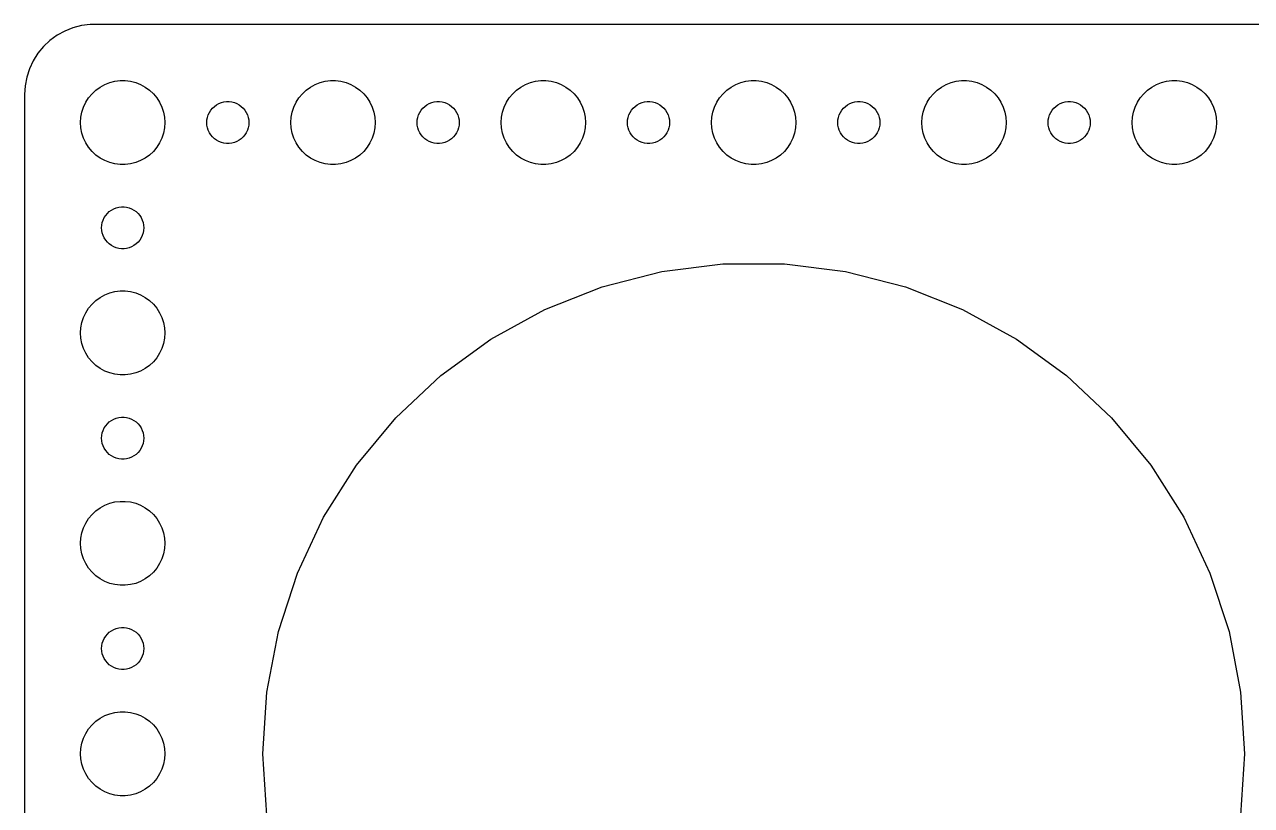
# Model space of a CAD drawing. Header units: metres. Extents: x -164 to 164, y 62 to 280.
# Drawn here: x -164.5 to -77, y 224.3 to 280 of the extents above; entities that cross this region are included whole.
import ezdxf

# ---------------------------------------------------------------- set-up
doc = ezdxf.new("R2010")
doc.units = ezdxf.units.M

msp = doc.modelspace()

# ---------------------------------------------------------------- linework, layer by layer
for p, q in [((-162.179, 279.222), (-162.687, 278.853)), ((-161.629, 279.524), (-162.179, 279.222)), ((-161.045, 279.755), (-161.629, 279.524)), ((-160.437, 279.911), (-161.045, 279.755)), ((-159.814, 279.99), (-160.437, 279.911)), ((159.814, 279.99), (-159.814, 279.99)), ((-163.145, 278.423), (-163.545, 277.939)), ((-162.687, 278.853), (-163.145, 278.423)), ((-163.882, 277.409), (-164.149, 276.841)), ((-163.545, 277.939), (-163.882, 277.409)), ((-164.149, 276.841), (-164.343, 276.243)), ((-164.461, 275.627), (-164.5, 275)), ((-164.343, 276.243), (-164.461, 275.627)), ((-159.107, 275.533), (-158.777, 275.714)), ((-158.777, 275.714), (-158.427, 275.853)), ((-158.427, 275.853), (-158.062, 275.947)), ((-158.062, 275.947), (-157.688, 275.994)), ((-157.688, 275.994), (-157.312, 275.994)), ((-157.312, 275.994), (-156.938, 275.947)), ((-156.938, 275.947), (-156.573, 275.853)), ((-156.573, 275.853), (-156.223, 275.714)), ((-156.223, 275.714), (-155.893, 275.533)), ((-144.107, 275.533), (-143.777, 275.714)), ((-143.777, 275.714), (-143.427, 275.853)), ((-143.427, 275.853), (-143.062, 275.947)), ((-143.062, 275.947), (-142.688, 275.994)), ((-142.688, 275.994), (-142.312, 275.994)), ((-142.312, 275.994), (-141.938, 275.947)), ((-141.938, 275.947), (-141.573, 275.853)), ((-141.573, 275.853), (-141.223, 275.714)), ((-141.223, 275.714), (-140.893, 275.533)), ((-129.107, 275.533), (-128.777, 275.714)), ((-128.777, 275.714), (-128.427, 275.853)), ((-128.427, 275.853), (-128.062, 275.947)), ((-128.062, 275.947), (-127.688, 275.994)), ((-127.688, 275.994), (-127.312, 275.994)), ((-127.312, 275.994), (-126.938, 275.947)), ((-126.938, 275.947), (-126.573, 275.853)), ((-126.573, 275.853), (-126.223, 275.714)), ((-126.223, 275.714), (-125.893, 275.533)), ((-114.107, 275.533), (-113.777, 275.714)), ((-113.777, 275.714), (-113.427, 275.853)), ((-113.427, 275.853), (-113.062, 275.947)), ((-113.062, 275.947), (-112.688, 275.994)), ((-112.688, 275.994), (-112.312, 275.994)), ((-112.312, 275.994), (-111.938, 275.947)), ((-111.938, 275.947), (-111.573, 275.853)), ((-111.573, 275.853), (-111.223, 275.714)), ((-111.223, 275.714), (-110.893, 275.533)), ((-99.1075, 275.533), (-98.7773, 275.714)), ((-98.7773, 275.714), (-98.427, 275.853)), ((-98.427, 275.853), (-98.0621, 275.947)), ((-98.0621, 275.947), (-97.6884, 275.994)), ((-97.6884, 275.994), (-97.3116, 275.994)), ((-97.3116, 275.994), (-96.9379, 275.947)), ((-96.9379, 275.947), (-96.573, 275.853)), ((-96.573, 275.853), (-96.2227, 275.714)), ((-96.2227, 275.714), (-95.8925, 275.533)), ((-84.1075, 275.533), (-83.7773, 275.714)), ((-83.7773, 275.714), (-83.427, 275.853)), ((-83.427, 275.853), (-83.0621, 275.947)), ((-83.0621, 275.947), (-82.6884, 275.994)), ((-82.6884, 275.994), (-82.3116, 275.994)), ((-82.3116, 275.994), (-81.9379, 275.947)), ((-81.9379, 275.947), (-81.573, 275.853)), ((-81.573, 275.853), (-81.2227, 275.714)), ((-81.2227, 275.714), (-80.8925, 275.533)), ((-164.5, 275), (-164.5, 181)), ((-160.129, 274.445), (-159.927, 274.763)), ((-159.927, 274.763), (-159.687, 275.054)), ((-159.687, 275.054), (-159.412, 275.312)), ((-159.412, 275.312), (-159.107, 275.533)), ((-155.893, 275.533), (-155.588, 275.312)), ((-155.588, 275.312), (-155.313, 275.054)), ((-155.313, 275.054), (-155.073, 274.763)), ((-155.073, 274.763), (-154.871, 274.445)), ((-145.129, 274.445), (-144.927, 274.763)), ((-144.927, 274.763), (-144.687, 275.054)), ((-144.687, 275.054), (-144.412, 275.312)), ((-144.412, 275.312), (-144.107, 275.533)), ((-140.893, 275.533), (-140.588, 275.312)), ((-140.588, 275.312), (-140.313, 275.054)), ((-140.313, 275.054), (-140.073, 274.763)), ((-140.073, 274.763), (-139.871, 274.445)), ((-130.129, 274.445), (-129.927, 274.763)), ((-129.927, 274.763), (-129.687, 275.054)), ((-129.687, 275.054), (-129.412, 275.312)), ((-129.412, 275.312), (-129.107, 275.533)), ((-125.893, 275.533), (-125.588, 275.312)), ((-125.588, 275.312), (-125.313, 275.054)), ((-125.313, 275.054), (-125.073, 274.763)), ((-125.073, 274.763), (-124.871, 274.445)), ((-115.129, 274.445), (-114.927, 274.763)), ((-114.927, 274.763), (-114.687, 275.054)), ((-114.687, 275.054), (-114.412, 275.312)), ((-114.412, 275.312), (-114.107, 275.533)), ((-110.893, 275.533), (-110.588, 275.312)), ((-110.588, 275.312), (-110.313, 275.054)), ((-110.313, 275.054), (-110.073, 274.763)), ((-110.073, 274.763), (-109.871, 274.445)), ((-100.129, 274.445), (-99.927, 274.763)), ((-99.927, 274.763), (-99.6869, 275.054)), ((-99.6869, 275.054), (-99.4123, 275.312)), ((-99.4123, 275.312), (-99.1075, 275.533)), ((-95.8925, 275.533), (-95.5877, 275.312)), ((-95.5877, 275.312), (-95.3131, 275.054)), ((-95.3131, 275.054), (-95.073, 274.763)), ((-95.073, 274.763), (-94.8711, 274.445)), ((-85.1289, 274.445), (-84.927, 274.763)), ((-84.927, 274.763), (-84.6869, 275.054)), ((-84.6869, 275.054), (-84.4123, 275.312)), ((-84.4123, 275.312), (-84.1075, 275.533)), ((-80.8925, 275.533), (-80.5877, 275.312)), ((-80.5877, 275.312), (-80.3131, 275.054)), ((-80.3131, 275.054), (-80.073, 274.763)), ((-80.073, 274.763), (-79.8711, 274.445)), ((-160.406, 273.746), (-160.289, 274.104)), ((-160.289, 274.104), (-160.129, 274.445)), ((-154.871, 274.445), (-154.711, 274.104)), ((-154.711, 274.104), (-154.594, 273.746)), ((-151.314, 273.723), (-151.214, 273.882)), ((-151.214, 273.882), (-151.093, 274.027)), ((-151.093, 274.027), (-150.956, 274.156)), ((-150.956, 274.156), (-150.804, 274.266)), ((-150.804, 274.266), (-150.639, 274.357)), ((-150.639, 274.357), (-150.464, 274.427)), ((-150.464, 274.427), (-150.281, 274.473)), ((-150.281, 274.473), (-150.094, 274.497)), ((-150.094, 274.497), (-149.906, 274.497)), ((-149.906, 274.497), (-149.719, 274.473)), ((-149.719, 274.473), (-149.536, 274.427)), ((-149.536, 274.427), (-149.361, 274.357)), ((-149.361, 274.357), (-149.196, 274.266)), ((-149.196, 274.266), (-149.044, 274.156)), ((-149.044, 274.156), (-148.907, 274.027)), ((-148.907, 274.027), (-148.786, 273.882)), ((-148.786, 273.882), (-148.686, 273.723)), ((-145.406, 273.746), (-145.289, 274.104)), ((-145.289, 274.104), (-145.129, 274.445)), ((-139.871, 274.445), (-139.711, 274.104)), ((-139.711, 274.104), (-139.594, 273.746)), ((-136.314, 273.723), (-136.214, 273.882)), ((-136.214, 273.882), (-136.093, 274.027)), ((-136.093, 274.027), (-135.956, 274.156)), ((-135.956, 274.156), (-135.804, 274.266)), ((-135.804, 274.266), (-135.639, 274.357)), ((-135.639, 274.357), (-135.464, 274.427)), ((-135.464, 274.427), (-135.281, 274.473)), ((-135.281, 274.473), (-135.094, 274.497)), ((-135.094, 274.497), (-134.906, 274.497)), ((-134.906, 274.497), (-134.719, 274.473)), ((-134.719, 274.473), (-134.536, 274.427)), ((-134.536, 274.427), (-134.361, 274.357)), ((-134.361, 274.357), (-134.196, 274.266)), ((-134.196, 274.266), (-134.044, 274.156)), ((-134.044, 274.156), (-133.907, 274.027)), ((-133.907, 274.027), (-133.786, 273.882)), ((-133.786, 273.882), (-133.686, 273.723)), ((-130.406, 273.746), (-130.289, 274.104)), ((-130.289, 274.104), (-130.129, 274.445)), ((-124.871, 274.445), (-124.711, 274.104)), ((-124.711, 274.104), (-124.594, 273.746)), ((-121.314, 273.723), (-121.214, 273.882)), ((-121.214, 273.882), (-121.093, 274.027)), ((-121.093, 274.027), (-120.956, 274.156)), ((-120.956, 274.156), (-120.804, 274.266)), ((-120.804, 274.266), (-120.639, 274.357)), ((-120.639, 274.357), (-120.464, 274.427)), ((-120.464, 274.427), (-120.281, 274.473)), ((-120.281, 274.473), (-120.094, 274.497)), ((-120.094, 274.497), (-119.906, 274.497)), ((-119.906, 274.497), (-119.719, 274.473)), ((-119.719, 274.473), (-119.536, 274.427)), ((-119.536, 274.427), (-119.361, 274.357)), ((-119.361, 274.357), (-119.196, 274.266)), ((-119.196, 274.266), (-119.044, 274.156)), ((-119.044, 274.156), (-118.907, 274.027)), ((-118.907, 274.027), (-118.786, 273.882)), ((-118.786, 273.882), (-118.686, 273.723)), ((-115.406, 273.746), (-115.289, 274.104)), ((-115.289, 274.104), (-115.129, 274.445)), ((-109.871, 274.445), (-109.711, 274.104)), ((-109.711, 274.104), (-109.594, 273.746)), ((-106.314, 273.723), (-106.214, 273.882)), ((-106.214, 273.882), (-106.093, 274.027)), ((-106.093, 274.027), (-105.956, 274.156)), ((-105.956, 274.156), (-105.804, 274.266)), ((-105.804, 274.266), (-105.639, 274.357)), ((-105.639, 274.357), (-105.464, 274.427)), ((-105.464, 274.427), (-105.281, 274.473)), ((-105.281, 274.473), (-105.094, 274.497)), ((-105.094, 274.497), (-104.906, 274.497)), ((-104.906, 274.497), (-104.719, 274.473)), ((-104.719, 274.473), (-104.536, 274.427)), ((-104.536, 274.427), (-104.361, 274.357)), ((-104.361, 274.357), (-104.196, 274.266)), ((-104.196, 274.266), (-104.044, 274.156)), ((-104.044, 274.156), (-103.907, 274.027)), ((-103.907, 274.027), (-103.786, 273.882)), ((-103.786, 273.882), (-103.686, 273.723)), ((-100.406, 273.746), (-100.289, 274.104)), ((-100.289, 274.104), (-100.129, 274.445)), ((-94.8711, 274.445), (-94.7107, 274.104)), ((-94.7107, 274.104), (-94.5943, 273.746)), ((-91.3145, 273.723), (-91.2135, 273.882)), ((-91.2135, 273.882), (-91.0934, 274.027)), ((-91.0934, 274.027), (-90.9561, 274.156)), ((-90.9561, 274.156), (-90.8037, 274.266)), ((-90.8037, 274.266), (-90.6387, 274.357)), ((-90.6387, 274.357), (-90.4635, 274.427)), ((-90.4635, 274.427), (-90.2811, 274.473)), ((-90.2811, 274.473), (-90.0942, 274.497)), ((-90.0942, 274.497), (-89.9058, 274.497)), ((-89.9058, 274.497), (-89.7189, 274.473)), ((-89.7189, 274.473), (-89.5365, 274.427)), ((-89.5365, 274.427), (-89.3613, 274.357)), ((-89.3613, 274.357), (-89.1963, 274.266)), ((-89.1963, 274.266), (-89.0439, 274.156)), ((-89.0439, 274.156), (-88.9065, 274.027)), ((-88.9065, 274.027), (-88.7865, 273.882)), ((-88.7865, 273.882), (-88.6855, 273.723)), ((-85.4057, 273.746), (-85.2893, 274.104)), ((-85.2893, 274.104), (-85.1289, 274.445)), ((-79.8711, 274.445), (-79.7107, 274.104)), ((-79.7107, 274.104), (-79.5943, 273.746)), ((-160.5, 273), (-160.476, 273.376)), ((-160.476, 272.624), (-160.5, 273)), ((-160.476, 273.376), (-160.406, 273.746)), ((-154.594, 273.746), (-154.524, 273.376)), ((-154.524, 273.376), (-154.5, 273)), ((-154.5, 273), (-154.524, 272.624)), ((-151.5, 273), (-151.488, 273.188)), ((-151.488, 272.812), (-151.5, 273)), ((-151.488, 273.188), (-151.453, 273.373)), ((-151.453, 273.373), (-151.395, 273.552)), ((-151.395, 273.552), (-151.314, 273.723)), ((-148.686, 273.723), (-148.605, 273.552)), ((-148.605, 273.552), (-148.547, 273.373)), ((-148.547, 273.373), (-148.512, 273.188)), ((-148.512, 273.188), (-148.5, 273)), ((-148.5, 273), (-148.512, 272.812)), ((-145.5, 273), (-145.476, 273.376)), ((-145.476, 272.624), (-145.5, 273)), ((-145.476, 273.376), (-145.406, 273.746)), ((-139.594, 273.746), (-139.524, 273.376)), ((-139.524, 273.376), (-139.5, 273)), ((-139.5, 273), (-139.524, 272.624)), ((-136.5, 273), (-136.488, 273.188)), ((-136.488, 272.812), (-136.5, 273)), ((-136.488, 273.188), (-136.453, 273.373)), ((-136.453, 273.373), (-136.395, 273.552)), ((-136.395, 273.552), (-136.314, 273.723)), ((-133.686, 273.723), (-133.605, 273.552)), ((-133.605, 273.552), (-133.547, 273.373)), ((-133.547, 273.373), (-133.512, 273.188)), ((-133.512, 273.188), (-133.5, 273)), ((-133.5, 273), (-133.512, 272.812)), ((-130.5, 273), (-130.476, 273.376)), ((-130.476, 272.624), (-130.5, 273)), ((-130.476, 273.376), (-130.406, 273.746)), ((-124.594, 273.746), (-124.524, 273.376)), ((-124.524, 273.376), (-124.5, 273)), ((-124.5, 273), (-124.524, 272.624)), ((-121.5, 273), (-121.488, 273.188)), ((-121.488, 272.812), (-121.5, 273)), ((-121.488, 273.188), (-121.453, 273.373)), ((-121.453, 273.373), (-121.395, 273.552)), ((-121.395, 273.552), (-121.314, 273.723)), ((-118.686, 273.723), (-118.605, 273.552)), ((-118.605, 273.552), (-118.547, 273.373)), ((-118.547, 273.373), (-118.512, 273.188)), ((-118.512, 273.188), (-118.5, 273)), ((-118.5, 273), (-118.512, 272.812)), ((-115.5, 273), (-115.476, 273.376)), ((-115.476, 272.624), (-115.5, 273)), ((-115.476, 273.376), (-115.406, 273.746)), ((-109.594, 273.746), (-109.524, 273.376)), ((-109.524, 273.376), (-109.5, 273)), ((-109.5, 273), (-109.524, 272.624)), ((-106.5, 273), (-106.488, 273.188)), ((-106.488, 272.812), (-106.5, 273)), ((-106.488, 273.188), (-106.453, 273.373)), ((-106.453, 273.373), (-106.395, 273.552)), ((-106.395, 273.552), (-106.314, 273.723)), ((-103.686, 273.723), (-103.605, 273.552)), ((-103.605, 273.552), (-103.547, 273.373)), ((-103.547, 273.373), (-103.512, 273.188)), ((-103.512, 273.188), (-103.5, 273)), ((-103.5, 273), (-103.512, 272.812)), ((-100.5, 273), (-100.476, 273.376)), ((-100.476, 272.624), (-100.5, 273)), ((-100.476, 273.376), (-100.406, 273.746)), ((-94.5943, 273.746), (-94.5237, 273.376)), ((-94.5237, 273.376), (-94.5, 273)), ((-94.5, 273), (-94.5237, 272.624)), ((-91.5, 273), (-91.4882, 273.188)), ((-91.4882, 272.812), (-91.5, 273)), ((-91.4882, 273.188), (-91.4529, 273.373)), ((-91.4529, 273.373), (-91.3947, 273.552)), ((-91.3947, 273.552), (-91.3145, 273.723)), ((-88.6855, 273.723), (-88.6053, 273.552)), ((-88.6053, 273.552), (-88.5471, 273.373)), ((-88.5471, 273.373), (-88.5118, 273.188)), ((-88.5118, 273.188), (-88.5, 273)), ((-88.5, 273), (-88.5118, 272.812)), ((-85.5, 273), (-85.4763, 273.376)), ((-85.4763, 272.624), (-85.5, 273)), ((-85.4763, 273.376), (-85.4057, 273.746)), ((-79.5943, 273.746), (-79.5237, 273.376)), ((-79.5237, 273.376), (-79.5, 273)), ((-79.5, 273), (-79.5237, 272.624)), ((-160.406, 272.254), (-160.476, 272.624)), ((-160.289, 271.896), (-160.406, 272.254)), ((-154.594, 272.254), (-154.711, 271.896)), ((-154.524, 272.624), (-154.594, 272.254)), ((-151.453, 272.627), (-151.488, 272.812)), ((-151.395, 272.448), (-151.453, 272.627)), ((-151.314, 272.277), (-151.395, 272.448)), ((-151.214, 272.118), (-151.314, 272.277)), ((-148.686, 272.277), (-148.786, 272.118)), ((-148.605, 272.448), (-148.686, 272.277)), ((-148.547, 272.627), (-148.605, 272.448)), ((-148.512, 272.812), (-148.547, 272.627)), ((-145.406, 272.254), (-145.476, 272.624)), ((-145.289, 271.896), (-145.406, 272.254)), ((-139.594, 272.254), (-139.711, 271.896)), ((-139.524, 272.624), (-139.594, 272.254)), ((-136.453, 272.627), (-136.488, 272.812)), ((-136.395, 272.448), (-136.453, 272.627)), ((-136.314, 272.277), (-136.395, 272.448)), ((-136.214, 272.118), (-136.314, 272.277)), ((-133.686, 272.277), (-133.786, 272.118)), ((-133.605, 272.448), (-133.686, 272.277)), ((-133.547, 272.627), (-133.605, 272.448)), ((-133.512, 272.812), (-133.547, 272.627)), ((-130.406, 272.254), (-130.476, 272.624)), ((-130.289, 271.896), (-130.406, 272.254)), ((-124.594, 272.254), (-124.711, 271.896)), ((-124.524, 272.624), (-124.594, 272.254)), ((-121.453, 272.627), (-121.488, 272.812)), ((-121.395, 272.448), (-121.453, 272.627)), ((-121.314, 272.277), (-121.395, 272.448)), ((-121.214, 272.118), (-121.314, 272.277)), ((-118.686, 272.277), (-118.786, 272.118)), ((-118.605, 272.448), (-118.686, 272.277)), ((-118.547, 272.627), (-118.605, 272.448)), ((-118.512, 272.812), (-118.547, 272.627)), ((-115.406, 272.254), (-115.476, 272.624)), ((-115.289, 271.896), (-115.406, 272.254)), ((-109.594, 272.254), (-109.711, 271.896)), ((-109.524, 272.624), (-109.594, 272.254)), ((-106.453, 272.627), (-106.488, 272.812)), ((-106.395, 272.448), (-106.453, 272.627)), ((-106.314, 272.277), (-106.395, 272.448)), ((-106.214, 272.118), (-106.314, 272.277)), ((-103.686, 272.277), (-103.786, 272.118)), ((-103.605, 272.448), (-103.686, 272.277)), ((-103.547, 272.627), (-103.605, 272.448)), ((-103.512, 272.812), (-103.547, 272.627)), ((-100.406, 272.254), (-100.476, 272.624)), ((-100.289, 271.896), (-100.406, 272.254)), ((-94.5943, 272.254), (-94.7107, 271.896)), ((-94.5237, 272.624), (-94.5943, 272.254)), ((-91.4529, 272.627), (-91.4882, 272.812)), ((-91.3947, 272.448), (-91.4529, 272.627)), ((-91.3145, 272.277), (-91.3947, 272.448)), ((-91.2135, 272.118), (-91.3145, 272.277)), ((-88.6855, 272.277), (-88.7865, 272.118)), ((-88.6053, 272.448), (-88.6855, 272.277)), ((-88.5471, 272.627), (-88.6053, 272.448)), ((-88.5118, 272.812), (-88.5471, 272.627)), ((-85.4057, 272.254), (-85.4763, 272.624)), ((-85.2893, 271.896), (-85.4057, 272.254)), ((-79.5943, 272.254), (-79.7107, 271.896)), ((-79.5237, 272.624), (-79.5943, 272.254)), ((-160.129, 271.555), (-160.289, 271.896)), ((-159.927, 271.237), (-160.129, 271.555)), ((-154.871, 271.555), (-155.073, 271.237)), ((-154.711, 271.896), (-154.871, 271.555)), ((-151.093, 271.973), (-151.214, 272.118)), ((-150.956, 271.844), (-151.093, 271.973)), ((-150.804, 271.734), (-150.956, 271.844)), ((-150.639, 271.643), (-150.804, 271.734)), ((-150.464, 271.573), (-150.639, 271.643)), ((-150.281, 271.527), (-150.464, 271.573)), ((-150.094, 271.503), (-150.281, 271.527)), ((-149.906, 271.503), (-150.094, 271.503)), ((-149.719, 271.527), (-149.906, 271.503)), ((-149.536, 271.573), (-149.719, 271.527)), ((-149.361, 271.643), (-149.536, 271.573)), ((-149.196, 271.734), (-149.361, 271.643)), ((-149.044, 271.844), (-149.196, 271.734)), ((-148.907, 271.973), (-149.044, 271.844)), ((-148.786, 272.118), (-148.907, 271.973)), ((-145.129, 271.555), (-145.289, 271.896)), ((-144.927, 271.237), (-145.129, 271.555)), ((-139.871, 271.555), (-140.073, 271.237)), ((-139.711, 271.896), (-139.871, 271.555)), ((-136.093, 271.973), (-136.214, 272.118)), ((-135.956, 271.844), (-136.093, 271.973)), ((-135.804, 271.734), (-135.956, 271.844)), ((-135.639, 271.643), (-135.804, 271.734)), ((-135.464, 271.573), (-135.639, 271.643)), ((-135.281, 271.527), (-135.464, 271.573)), ((-135.094, 271.503), (-135.281, 271.527)), ((-134.906, 271.503), (-135.094, 271.503)), ((-134.719, 271.527), (-134.906, 271.503)), ((-134.536, 271.573), (-134.719, 271.527)), ((-134.361, 271.643), (-134.536, 271.573)), ((-134.196, 271.734), (-134.361, 271.643)), ((-134.044, 271.844), (-134.196, 271.734)), ((-133.907, 271.973), (-134.044, 271.844)), ((-133.786, 272.118), (-133.907, 271.973)), ((-130.129, 271.555), (-130.289, 271.896)), ((-129.927, 271.237), (-130.129, 271.555)), ((-124.871, 271.555), (-125.073, 271.237)), ((-124.711, 271.896), (-124.871, 271.555)), ((-121.093, 271.973), (-121.214, 272.118)), ((-120.956, 271.844), (-121.093, 271.973)), ((-120.804, 271.734), (-120.956, 271.844)), ((-120.639, 271.643), (-120.804, 271.734)), ((-120.464, 271.573), (-120.639, 271.643)), ((-120.281, 271.527), (-120.464, 271.573)), ((-120.094, 271.503), (-120.281, 271.527)), ((-119.906, 271.503), (-120.094, 271.503)), ((-119.719, 271.527), (-119.906, 271.503)), ((-119.536, 271.573), (-119.719, 271.527)), ((-119.361, 271.643), (-119.536, 271.573)), ((-119.196, 271.734), (-119.361, 271.643)), ((-119.044, 271.844), (-119.196, 271.734)), ((-118.907, 271.973), (-119.044, 271.844)), ((-118.786, 272.118), (-118.907, 271.973)), ((-115.129, 271.555), (-115.289, 271.896)), ((-114.927, 271.237), (-115.129, 271.555)), ((-109.871, 271.555), (-110.073, 271.237)), ((-109.711, 271.896), (-109.871, 271.555)), ((-106.093, 271.973), (-106.214, 272.118)), ((-105.956, 271.844), (-106.093, 271.973)), ((-105.804, 271.734), (-105.956, 271.844)), ((-105.639, 271.643), (-105.804, 271.734)), ((-105.464, 271.573), (-105.639, 271.643)), ((-105.281, 271.527), (-105.464, 271.573)), ((-105.094, 271.503), (-105.281, 271.527)), ((-104.906, 271.503), (-105.094, 271.503)), ((-104.719, 271.527), (-104.906, 271.503)), ((-104.536, 271.573), (-104.719, 271.527)), ((-104.361, 271.643), (-104.536, 271.573)), ((-104.196, 271.734), (-104.361, 271.643)), ((-104.044, 271.844), (-104.196, 271.734)), ((-103.907, 271.973), (-104.044, 271.844)), ((-103.786, 272.118), (-103.907, 271.973)), ((-100.129, 271.555), (-100.289, 271.896)), ((-99.927, 271.237), (-100.129, 271.555)), ((-94.8711, 271.555), (-95.073, 271.237)), ((-94.7107, 271.896), (-94.8711, 271.555)), ((-91.0934, 271.973), (-91.2135, 272.118)), ((-90.9561, 271.844), (-91.0934, 271.973)), ((-90.8037, 271.734), (-90.9561, 271.844)), ((-90.6387, 271.643), (-90.8037, 271.734)), ((-90.4635, 271.573), (-90.6387, 271.643)), ((-90.2811, 271.527), (-90.4635, 271.573)), ((-90.0942, 271.503), (-90.2811, 271.527)), ((-89.9058, 271.503), (-90.0942, 271.503)), ((-89.7189, 271.527), (-89.9058, 271.503)), ((-89.5365, 271.573), (-89.7189, 271.527)), ((-89.3613, 271.643), (-89.5365, 271.573)), ((-89.1963, 271.734), (-89.3613, 271.643)), ((-89.0439, 271.844), (-89.1963, 271.734)), ((-88.9065, 271.973), (-89.0439, 271.844)), ((-88.7865, 272.118), (-88.9065, 271.973)), ((-85.1289, 271.555), (-85.2893, 271.896)), ((-84.927, 271.237), (-85.1289, 271.555)), ((-79.8711, 271.555), (-80.073, 271.237)), ((-79.7107, 271.896), (-79.8711, 271.555)), ((-159.687, 270.946), (-159.927, 271.237)), ((-159.412, 270.688), (-159.687, 270.946)), ((-159.107, 270.467), (-159.412, 270.688)), ((-158.777, 270.286), (-159.107, 270.467)), ((-155.893, 270.467), (-156.223, 270.286)), ((-155.588, 270.688), (-155.893, 270.467)), ((-155.313, 270.946), (-155.588, 270.688)), ((-155.073, 271.237), (-155.313, 270.946)), ((-144.687, 270.946), (-144.927, 271.237)), ((-144.412, 270.688), (-144.687, 270.946)), ((-144.107, 270.467), (-144.412, 270.688)), ((-143.777, 270.286), (-144.107, 270.467)), ((-140.893, 270.467), (-141.223, 270.286)), ((-140.588, 270.688), (-140.893, 270.467)), ((-140.313, 270.946), (-140.588, 270.688)), ((-140.073, 271.237), (-140.313, 270.946)), ((-129.687, 270.946), (-129.927, 271.237)), ((-129.412, 270.688), (-129.687, 270.946)), ((-129.107, 270.467), (-129.412, 270.688)), ((-128.777, 270.286), (-129.107, 270.467)), ((-125.893, 270.467), (-126.223, 270.286)), ((-125.588, 270.688), (-125.893, 270.467)), ((-125.313, 270.946), (-125.588, 270.688)), ((-125.073, 271.237), (-125.313, 270.946)), ((-114.687, 270.946), (-114.927, 271.237)), ((-114.412, 270.688), (-114.687, 270.946)), ((-114.107, 270.467), (-114.412, 270.688)), ((-113.777, 270.286), (-114.107, 270.467)), ((-110.893, 270.467), (-111.223, 270.286)), ((-110.588, 270.688), (-110.893, 270.467)), ((-110.313, 270.946), (-110.588, 270.688)), ((-110.073, 271.237), (-110.313, 270.946)), ((-99.6869, 270.946), (-99.927, 271.237)), ((-99.4123, 270.688), (-99.6869, 270.946)), ((-99.1075, 270.467), (-99.4123, 270.688)), ((-98.7773, 270.286), (-99.1075, 270.467)), ((-95.8925, 270.467), (-96.2227, 270.286)), ((-95.5877, 270.688), (-95.8925, 270.467)), ((-95.3131, 270.946), (-95.5877, 270.688)), ((-95.073, 271.237), (-95.3131, 270.946)), ((-84.6869, 270.946), (-84.927, 271.237)), ((-84.4123, 270.688), (-84.6869, 270.946)), ((-84.1075, 270.467), (-84.4123, 270.688)), ((-83.7773, 270.286), (-84.1075, 270.467)), ((-80.8925, 270.467), (-81.2227, 270.286)), ((-80.5877, 270.688), (-80.8925, 270.467)), ((-80.3131, 270.946), (-80.5877, 270.688)), ((-80.073, 271.237), (-80.3131, 270.946)), ((-158.427, 270.147), (-158.777, 270.286)), ((-158.062, 270.053), (-158.427, 270.147)), ((-157.688, 270.006), (-158.062, 270.053)), ((-157.312, 270.006), (-157.688, 270.006)), ((-156.938, 270.053), (-157.312, 270.006)), ((-156.573, 270.147), (-156.938, 270.053)), ((-156.223, 270.286), (-156.573, 270.147)), ((-143.427, 270.147), (-143.777, 270.286)), ((-143.062, 270.053), (-143.427, 270.147)), ((-142.688, 270.006), (-143.062, 270.053)), ((-142.312, 270.006), (-142.688, 270.006)), ((-141.938, 270.053), (-142.312, 270.006)), ((-141.573, 270.147), (-141.938, 270.053)), ((-141.223, 270.286), (-141.573, 270.147)), ((-128.427, 270.147), (-128.777, 270.286)), ((-128.062, 270.053), (-128.427, 270.147)), ((-127.688, 270.006), (-128.062, 270.053)), ((-127.312, 270.006), (-127.688, 270.006)), ((-126.938, 270.053), (-127.312, 270.006)), ((-126.573, 270.147), (-126.938, 270.053)), ((-126.223, 270.286), (-126.573, 270.147)), ((-113.427, 270.147), (-113.777, 270.286)), ((-113.062, 270.053), (-113.427, 270.147)), ((-112.688, 270.006), (-113.062, 270.053)), ((-112.312, 270.006), (-112.688, 270.006)), ((-111.938, 270.053), (-112.312, 270.006)), ((-111.573, 270.147), (-111.938, 270.053)), ((-111.223, 270.286), (-111.573, 270.147)), ((-98.427, 270.147), (-98.7773, 270.286)), ((-98.0621, 270.053), (-98.427, 270.147)), ((-97.6884, 270.006), (-98.0621, 270.053)), ((-97.3116, 270.006), (-97.6884, 270.006)), ((-96.9379, 270.053), (-97.3116, 270.006)), ((-96.573, 270.147), (-96.9379, 270.053)), ((-96.2227, 270.286), (-96.573, 270.147)), ((-83.427, 270.147), (-83.7773, 270.286)), ((-83.0621, 270.053), (-83.427, 270.147)), ((-82.6884, 270.006), (-83.0621, 270.053)), ((-82.3116, 270.006), (-82.6884, 270.006)), ((-81.9379, 270.053), (-82.3116, 270.006)), ((-81.573, 270.147), (-81.9379, 270.053)), ((-81.2227, 270.286), (-81.573, 270.147)), ((-158.139, 266.857), (-157.964, 266.927)), ((-157.964, 266.927), (-157.781, 266.973)), ((-157.781, 266.973), (-157.594, 266.997)), ((-157.594, 266.997), (-157.406, 266.997)), ((-157.406, 266.997), (-157.219, 266.973)), ((-157.219, 266.973), (-157.036, 266.927)), ((-157.036, 266.927), (-156.861, 266.857)), ((-158.953, 265.873), (-158.895, 266.052)), ((-158.895, 266.052), (-158.814, 266.223)), ((-158.814, 266.223), (-158.714, 266.382)), ((-158.714, 266.382), (-158.593, 266.527)), ((-158.593, 266.527), (-158.456, 266.656)), ((-158.456, 266.656), (-158.304, 266.766)), ((-158.304, 266.766), (-158.139, 266.857)), ((-156.861, 266.857), (-156.696, 266.766)), ((-156.696, 266.766), (-156.544, 266.656)), ((-156.544, 266.656), (-156.407, 266.527)), ((-156.407, 266.527), (-156.286, 266.382)), ((-156.286, 266.382), (-156.186, 266.223)), ((-156.186, 266.223), (-156.105, 266.052)), ((-156.105, 266.052), (-156.047, 265.873)), ((-159, 265.5), (-158.988, 265.688)), ((-158.988, 265.312), (-159, 265.5)), ((-158.988, 265.688), (-158.953, 265.873)), ((-158.953, 265.127), (-158.988, 265.312)), ((-158.895, 264.948), (-158.953, 265.127)), ((-156.047, 265.127), (-156.105, 264.948)), ((-156.047, 265.873), (-156.012, 265.688)), ((-156.012, 265.312), (-156.047, 265.127)), ((-156.012, 265.688), (-156, 265.5)), ((-156, 265.5), (-156.012, 265.312)), ((-158.814, 264.777), (-158.895, 264.948)), ((-158.714, 264.618), (-158.814, 264.777)), ((-158.593, 264.473), (-158.714, 264.618)), ((-158.456, 264.344), (-158.593, 264.473)), ((-158.304, 264.234), (-158.456, 264.344)), ((-156.544, 264.344), (-156.696, 264.234)), ((-156.407, 264.473), (-156.544, 264.344)), ((-156.286, 264.618), (-156.407, 264.473)), ((-156.186, 264.777), (-156.286, 264.618)), ((-156.105, 264.948), (-156.186, 264.777)), ((-158.139, 264.143), (-158.304, 264.234)), ((-157.964, 264.073), (-158.139, 264.143)), ((-157.781, 264.027), (-157.964, 264.073)), ((-157.594, 264.003), (-157.781, 264.027)), ((-157.406, 264.003), (-157.594, 264.003)), ((-157.219, 264.027), (-157.406, 264.003)), ((-157.036, 264.073), (-157.219, 264.027)), ((-156.861, 264.143), (-157.036, 264.073)), ((-156.696, 264.234), (-156.861, 264.143)), ((-119.058, 262.38), (-114.698, 262.931)), ((-114.698, 262.931), (-110.302, 262.931)), ((-110.302, 262.931), (-105.942, 262.38)), ((-123.316, 261.287), (-119.058, 262.38)), ((-105.942, 262.38), (-101.684, 261.287)), ((-158.777, 260.714), (-158.427, 260.853)), ((-158.427, 260.853), (-158.062, 260.947)), ((-158.062, 260.947), (-157.688, 260.994)), ((-157.688, 260.994), (-157.312, 260.994)), ((-157.312, 260.994), (-156.938, 260.947)), ((-156.938, 260.947), (-156.573, 260.853)), ((-156.573, 260.853), (-156.223, 260.714)), ((-127.402, 259.669), (-123.316, 261.287)), ((-101.684, 261.287), (-97.5977, 259.669)), ((-159.927, 259.763), (-159.687, 260.054)), ((-159.687, 260.054), (-159.412, 260.312)), ((-159.412, 260.312), (-159.107, 260.533)), ((-159.107, 260.533), (-158.777, 260.714)), ((-156.223, 260.714), (-155.893, 260.533)), ((-155.893, 260.533), (-155.588, 260.312)), ((-155.588, 260.312), (-155.313, 260.054)), ((-155.313, 260.054), (-155.073, 259.763)), ((-160.406, 258.746), (-160.289, 259.104)), ((-160.289, 259.104), (-160.129, 259.445)), ((-160.129, 259.445), (-159.927, 259.763)), ((-155.073, 259.763), (-154.871, 259.445)), ((-154.871, 259.445), (-154.711, 259.104)), ((-154.711, 259.104), (-154.594, 258.746)), ((-131.254, 257.551), (-127.402, 259.669)), ((-97.5977, 259.669), (-93.7461, 257.551)), ((-160.5, 258), (-160.476, 258.376)), ((-160.476, 258.376), (-160.406, 258.746)), ((-154.594, 258.746), (-154.524, 258.376)), ((-154.524, 258.376), (-154.5, 258)), ((-160.476, 257.624), (-160.5, 258)), ((-160.406, 257.254), (-160.476, 257.624)), ((-160.289, 256.896), (-160.406, 257.254)), ((-154.594, 257.254), (-154.711, 256.896)), ((-154.524, 257.624), (-154.594, 257.254)), ((-154.5, 258), (-154.524, 257.624)), ((-134.81, 254.968), (-131.254, 257.551)), ((-93.7461, 257.551), (-90.1902, 254.968)), ((-160.129, 256.555), (-160.289, 256.896)), ((-159.927, 256.237), (-160.129, 256.555)), ((-154.871, 256.555), (-155.073, 256.237)), ((-154.711, 256.896), (-154.871, 256.555)), ((-159.687, 255.946), (-159.927, 256.237)), ((-159.412, 255.688), (-159.687, 255.946)), ((-159.107, 255.467), (-159.412, 255.688)), ((-155.588, 255.688), (-155.893, 255.467)), ((-155.313, 255.946), (-155.588, 255.688)), ((-155.073, 256.237), (-155.313, 255.946)), ((-158.777, 255.286), (-159.107, 255.467)), ((-158.427, 255.147), (-158.777, 255.286)), ((-158.062, 255.053), (-158.427, 255.147)), ((-157.688, 255.006), (-158.062, 255.053)), ((-157.312, 255.006), (-157.688, 255.006)), ((-156.938, 255.053), (-157.312, 255.006)), ((-156.573, 255.147), (-156.938, 255.053)), ((-156.223, 255.286), (-156.573, 255.147)), ((-155.893, 255.467), (-156.223, 255.286)), ((-138.014, 251.959), (-134.81, 254.968)), ((-90.1902, 254.968), (-86.9861, 251.959)), ((-158.895, 251.052), (-158.814, 251.223)), ((-158.814, 251.223), (-158.714, 251.382)), ((-158.714, 251.382), (-158.593, 251.527)), ((-158.593, 251.527), (-158.456, 251.656)), ((-158.456, 251.656), (-158.304, 251.766)), ((-158.304, 251.766), (-158.139, 251.857)), ((-158.139, 251.857), (-157.964, 251.927)), ((-157.964, 251.927), (-157.781, 251.973)), ((-157.781, 251.973), (-157.594, 251.997)), ((-157.594, 251.997), (-157.406, 251.997)), ((-157.406, 251.997), (-157.219, 251.973)), ((-157.219, 251.973), (-157.036, 251.927)), ((-157.036, 251.927), (-156.861, 251.857)), ((-156.861, 251.857), (-156.696, 251.766)), ((-156.696, 251.766), (-156.544, 251.656)), ((-156.544, 251.656), (-156.407, 251.527)), ((-156.407, 251.527), (-156.286, 251.382)), ((-156.286, 251.382), (-156.186, 251.223)), ((-156.186, 251.223), (-156.105, 251.052)), ((-140.816, 248.572), (-138.014, 251.959)), ((-86.9861, 251.959), (-84.1844, 248.572)), ((-159, 250.5), (-158.988, 250.688)), ((-158.988, 250.312), (-159, 250.5)), ((-158.988, 250.688), (-158.953, 250.873)), ((-158.953, 250.127), (-158.988, 250.312)), ((-158.953, 250.873), (-158.895, 251.052)), ((-156.105, 251.052), (-156.047, 250.873)), ((-156.047, 250.873), (-156.012, 250.688)), ((-156.012, 250.312), (-156.047, 250.127)), ((-156.012, 250.688), (-156, 250.5)), ((-156, 250.5), (-156.012, 250.312)), ((-158.895, 249.948), (-158.953, 250.127)), ((-158.814, 249.777), (-158.895, 249.948)), ((-158.714, 249.618), (-158.814, 249.777)), ((-158.593, 249.473), (-158.714, 249.618)), ((-158.456, 249.344), (-158.593, 249.473)), ((-156.407, 249.473), (-156.544, 249.344)), ((-156.286, 249.618), (-156.407, 249.473)), ((-156.186, 249.777), (-156.286, 249.618)), ((-156.105, 249.948), (-156.186, 249.777)), ((-156.047, 250.127), (-156.105, 249.948)), ((-158.304, 249.234), (-158.456, 249.344)), ((-158.139, 249.143), (-158.304, 249.234)), ((-157.964, 249.073), (-158.139, 249.143)), ((-157.781, 249.027), (-157.964, 249.073)), ((-157.594, 249.003), (-157.781, 249.027)), ((-157.406, 249.003), (-157.594, 249.003)), ((-157.219, 249.027), (-157.406, 249.003)), ((-157.036, 249.073), (-157.219, 249.027)), ((-156.861, 249.143), (-157.036, 249.073)), ((-156.696, 249.234), (-156.861, 249.143)), ((-156.544, 249.344), (-156.696, 249.234)), ((-143.171, 244.861), (-140.816, 248.572)), ((-84.1844, 248.572), (-81.8293, 244.861)), ((-158.427, 245.853), (-158.062, 245.947)), ((-158.062, 245.947), (-157.688, 245.994)), ((-157.688, 245.994), (-157.312, 245.994)), ((-157.312, 245.994), (-156.938, 245.947)), ((-156.938, 245.947), (-156.573, 245.853)), ((-159.927, 244.763), (-159.687, 245.054)), ((-159.687, 245.054), (-159.412, 245.312)), ((-159.412, 245.312), (-159.107, 245.533)), ((-159.107, 245.533), (-158.777, 245.714)), ((-158.777, 245.714), (-158.427, 245.853)), ((-156.573, 245.853), (-156.223, 245.714)), ((-156.223, 245.714), (-155.893, 245.533)), ((-155.893, 245.533), (-155.588, 245.312)), ((-155.588, 245.312), (-155.313, 245.054)), ((-155.313, 245.054), (-155.073, 244.763)), ((-160.289, 244.104), (-160.129, 244.445)), ((-160.129, 244.445), (-159.927, 244.763)), ((-155.073, 244.763), (-154.871, 244.445)), ((-154.871, 244.445), (-154.711, 244.104)), ((-145.042, 240.884), (-143.171, 244.861)), ((-81.8293, 244.861), (-79.9578, 240.884)), ((-160.5, 243), (-160.476, 243.376)), ((-160.476, 243.376), (-160.406, 243.746)), ((-160.406, 243.746), (-160.289, 244.104)), ((-154.711, 244.104), (-154.594, 243.746)), ((-154.594, 243.746), (-154.524, 243.376)), ((-154.524, 243.376), (-154.5, 243)), ((-160.476, 242.624), (-160.5, 243)), ((-160.406, 242.254), (-160.476, 242.624)), ((-154.524, 242.624), (-154.594, 242.254)), ((-154.5, 243), (-154.524, 242.624)), ((-160.289, 241.896), (-160.406, 242.254)), ((-160.129, 241.555), (-160.289, 241.896)), ((-159.927, 241.237), (-160.129, 241.555)), ((-154.871, 241.555), (-155.073, 241.237)), ((-154.711, 241.896), (-154.871, 241.555)), ((-154.594, 242.254), (-154.711, 241.896)), ((-159.687, 240.946), (-159.927, 241.237)), ((-159.412, 240.688), (-159.687, 240.946)), ((-159.107, 240.467), (-159.412, 240.688)), ((-155.588, 240.688), (-155.893, 240.467)), ((-155.313, 240.946), (-155.588, 240.688)), ((-155.073, 241.237), (-155.313, 240.946)), ((-146.4, 236.704), (-145.042, 240.884)), ((-79.9578, 240.884), (-78.5996, 236.704)), ((-158.777, 240.286), (-159.107, 240.467)), ((-158.427, 240.147), (-158.777, 240.286)), ((-158.062, 240.053), (-158.427, 240.147)), ((-157.688, 240.006), (-158.062, 240.053)), ((-157.312, 240.006), (-157.688, 240.006)), ((-156.938, 240.053), (-157.312, 240.006)), ((-156.573, 240.147), (-156.938, 240.053)), ((-156.223, 240.286), (-156.573, 240.147)), ((-155.893, 240.467), (-156.223, 240.286)), ((-158.814, 236.223), (-158.714, 236.382)), ((-158.714, 236.382), (-158.593, 236.527)), ((-158.593, 236.527), (-158.456, 236.656)), ((-158.456, 236.656), (-158.304, 236.766)), ((-158.304, 236.766), (-158.139, 236.857)), ((-158.139, 236.857), (-157.964, 236.927)), ((-157.964, 236.927), (-157.781, 236.973)), ((-157.781, 236.973), (-157.594, 236.997)), ((-157.594, 236.997), (-157.406, 236.997)), ((-157.406, 236.997), (-157.219, 236.973)), ((-157.219, 236.973), (-157.036, 236.927)), ((-157.036, 236.927), (-156.861, 236.857)), ((-156.861, 236.857), (-156.696, 236.766)), ((-156.696, 236.766), (-156.544, 236.656)), ((-156.544, 236.656), (-156.407, 236.527)), ((-156.407, 236.527), (-156.286, 236.382)), ((-156.286, 236.382), (-156.186, 236.223)), ((-147.224, 232.387), (-146.4, 236.704)), ((-78.5996, 236.704), (-77.776, 232.387)), ((-159, 235.5), (-158.988, 235.688)), ((-158.988, 235.312), (-159, 235.5)), ((-158.988, 235.688), (-158.953, 235.873)), ((-158.953, 235.873), (-158.895, 236.052)), ((-158.895, 236.052), (-158.814, 236.223)), ((-156.186, 236.223), (-156.105, 236.052)), ((-156.105, 236.052), (-156.047, 235.873)), ((-156.047, 235.873), (-156.012, 235.688)), ((-156.012, 235.688), (-156, 235.5)), ((-156, 235.5), (-156.012, 235.312)), ((-158.953, 235.127), (-158.988, 235.312)), ((-158.895, 234.948), (-158.953, 235.127)), ((-158.814, 234.777), (-158.895, 234.948)), ((-158.714, 234.618), (-158.814, 234.777)), ((-158.593, 234.473), (-158.714, 234.618)), ((-156.286, 234.618), (-156.407, 234.473)), ((-156.186, 234.777), (-156.286, 234.618)), ((-156.105, 234.948), (-156.186, 234.777)), ((-156.047, 235.127), (-156.105, 234.948)), ((-156.012, 235.312), (-156.047, 235.127)), ((-158.456, 234.344), (-158.593, 234.473)), ((-158.304, 234.234), (-158.456, 234.344)), ((-158.139, 234.143), (-158.304, 234.234)), ((-157.964, 234.073), (-158.139, 234.143)), ((-157.781, 234.027), (-157.964, 234.073)), ((-157.594, 234.003), (-157.781, 234.027)), ((-157.406, 234.003), (-157.594, 234.003)), ((-157.219, 234.027), (-157.406, 234.003)), ((-157.036, 234.073), (-157.219, 234.027)), ((-156.861, 234.143), (-157.036, 234.073)), ((-156.696, 234.234), (-156.861, 234.143)), ((-156.544, 234.344), (-156.696, 234.234)), ((-156.407, 234.473), (-156.544, 234.344)), ((-147.5, 228), (-147.224, 232.387)), ((-77.776, 232.387), (-77.5, 228)), ((-159.687, 230.054), (-159.412, 230.312)), ((-159.412, 230.312), (-159.107, 230.533)), ((-159.107, 230.533), (-158.777, 230.714)), ((-158.777, 230.714), (-158.427, 230.853)), ((-158.427, 230.853), (-158.062, 230.947)), ((-158.062, 230.947), (-157.688, 230.994)), ((-157.688, 230.994), (-157.312, 230.994)), ((-157.312, 230.994), (-156.938, 230.947)), ((-156.938, 230.947), (-156.573, 230.853)), ((-156.573, 230.853), (-156.223, 230.714)), ((-156.223, 230.714), (-155.893, 230.533)), ((-155.893, 230.533), (-155.588, 230.312)), ((-155.588, 230.312), (-155.313, 230.054)), ((-160.289, 229.104), (-160.129, 229.445)), ((-160.129, 229.445), (-159.927, 229.763)), ((-159.927, 229.763), (-159.687, 230.054)), ((-155.313, 230.054), (-155.073, 229.763)), ((-155.073, 229.763), (-154.871, 229.445)), ((-154.871, 229.445), (-154.711, 229.104)), ((-160.5, 228), (-160.476, 228.376)), ((-160.476, 228.376), (-160.406, 228.746)), ((-160.406, 228.746), (-160.289, 229.104)), ((-154.711, 229.104), (-154.594, 228.746)), ((-154.594, 228.746), (-154.524, 228.376)), ((-154.524, 228.376), (-154.5, 228)), ((-160.476, 227.624), (-160.5, 228)), ((-160.406, 227.254), (-160.476, 227.624)), ((-154.524, 227.624), (-154.594, 227.254)), ((-154.5, 228), (-154.524, 227.624)), ((-147.224, 223.613), (-147.5, 228)), ((-77.5, 228), (-77.776, 223.613)), ((-160.289, 226.896), (-160.406, 227.254)), ((-160.129, 226.555), (-160.289, 226.896)), ((-154.711, 226.896), (-154.871, 226.555)), ((-154.594, 227.254), (-154.711, 226.896)), ((-159.927, 226.237), (-160.129, 226.555)), ((-159.687, 225.946), (-159.927, 226.237)), ((-159.412, 225.688), (-159.687, 225.946)), ((-155.313, 225.946), (-155.588, 225.688)), ((-155.073, 226.237), (-155.313, 225.946)), ((-154.871, 226.555), (-155.073, 226.237)), ((-159.107, 225.467), (-159.412, 225.688)), ((-158.777, 225.286), (-159.107, 225.467)), ((-158.427, 225.147), (-158.777, 225.286)), ((-158.062, 225.053), (-158.427, 225.147)), ((-157.688, 225.006), (-158.062, 225.053)), ((-157.312, 225.006), (-157.688, 225.006)), ((-156.938, 225.053), (-157.312, 225.006)), ((-156.573, 225.147), (-156.938, 225.053)), ((-156.223, 225.286), (-156.573, 225.147)), ((-155.893, 225.467), (-156.223, 225.286)), ((-155.588, 225.688), (-155.893, 225.467))]:
    msp.add_line(p, q)

doc.saveas('drawing.dxf')
